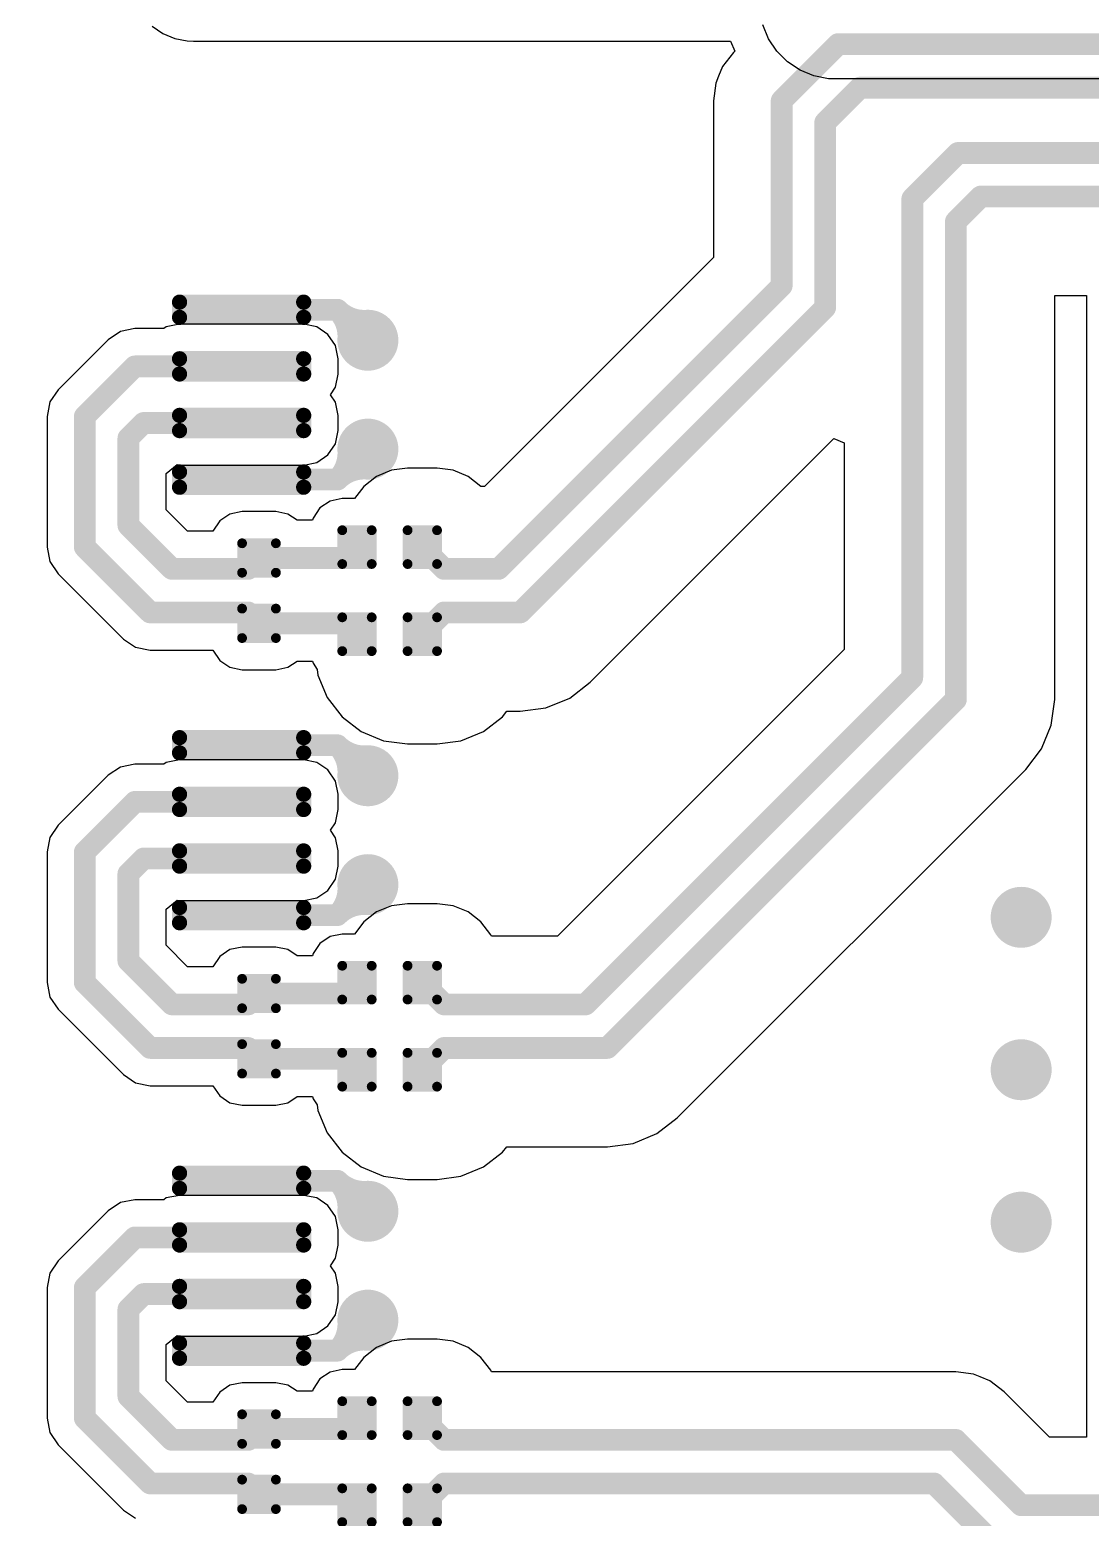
# Model space of a CAD drawing. Header units: millimetres. Extents: x 201 to 305, y 187 to 304.
# Drawn here: x 230.87 to 243.04, y 274.11 to 291.19 of the extents above; entities that cross this region are included whole.
import ezdxf

# ---------------------------------------------------------------- set-up
doc = ezdxf.new("R2010")
doc.units = ezdxf.units.MM
doc.layers.add('TopLayer', color=1, linetype='Continuous')

# ---------------------------------------------------------------- blocks, each defined once
blk = doc.blocks.new('TSSOP_8_4')
at = {"layer": 'TopLayer', "const_width": 0.0875}
for points in [[(-1.106, 4.013, 1), (-1.019, 4.013, 1)], [(-0.931, 4.013, 1), (-0.844, 4.013, 1)], [(-0.456, 4.013, 1), (-0.369, 4.013, 1)], [(-0.281, 4.013, 1), (-0.194, 4.013, 1)], [(0.194, 4.013, 1), (0.281, 4.013, 1)], [(0.369, 4.013, 1), (0.456, 4.013, 1)], [(0.844, 4.013, 1), (0.931, 4.013, 1)], [(1.019, 4.013, 1), (1.106, 4.013, 1)], [(-1.106, 2.588, 1), (-1.019, 2.588, 1)], [(-0.931, 2.588, 1), (-0.844, 2.588, 1)], [(-0.456, 2.588, 1), (-0.369, 2.588, 1)], [(-0.281, 2.588, 1), (-0.194, 2.588, 1)], [(0.194, 2.588, 1), (0.281, 2.588, 1)], [(0.369, 2.588, 1), (0.456, 2.588, 1)], [(0.844, 2.588, 1), (0.931, 2.588, 1)], [(1.019, 2.588, 1), (1.106, 2.588, 1)], [(-1.106, -2.588, 1), (-1.019, -2.588, 1)], [(-0.931, -2.588, 1), (-0.844, -2.588, 1)], [(-0.456, -2.588, 1), (-0.369, -2.588, 1)], [(-0.281, -2.588, 1), (-0.194, -2.588, 1)], [(0.194, -2.588, 1), (0.281, -2.588, 1)], [(0.369, -2.588, 1), (0.456, -2.588, 1)], [(0.844, -2.588, 1), (0.931, -2.588, 1)], [(1.019, -2.588, 1), (1.106, -2.588, 1)], [(-1.106, -4.013, 1), (-1.019, -4.013, 1)], [(-0.931, -4.013, 1), (-0.844, -4.013, 1)], [(-0.456, -4.013, 1), (-0.369, -4.013, 1)], [(-0.281, -4.013, 1), (-0.194, -4.013, 1)], [(0.194, -4.013, 1), (0.281, -4.013, 1)], [(0.369, -4.013, 1), (0.456, -4.013, 1)], [(0.844, -4.013, 1), (0.931, -4.013, 1)], [(1.019, -4.013, 1), (1.106, -4.013, 1)]]:
    blk.add_lwpolyline(points, format="xyb", close=True, dxfattribs=at)
at = {"layer": 'TopLayer'}
for points in [[(-1.062, 2.5), (-0.887, 2.5), (-1.062, 4.1), (-0.887, 4.1)], [(-0.413, 2.5), (-0.238, 2.5), (-0.413, 4.1), (-0.238, 4.1)], [(0.238, 2.5), (0.413, 2.5), (0.238, 4.1), (0.413, 4.1)], [(0.887, 2.5), (1.062, 2.5), (0.887, 4.1), (1.062, 4.1)], [(-1.15, 2.588), (-0.8, 2.588), (-1.15, 4.013), (-0.8, 4.013)], [(-0.5, 2.588), (-0.15, 2.588), (-0.5, 4.013), (-0.15, 4.013)], [(0.15, 2.588), (0.5, 2.588), (0.15, 4.013), (0.5, 4.013)], [(0.8, 2.588), (1.15, 2.588), (0.8, 4.013), (1.15, 4.013)], [(-1.062, -4.1), (-0.887, -4.1), (-1.062, -2.5), (-0.887, -2.5)], [(-0.413, -4.1), (-0.238, -4.1), (-0.413, -2.5), (-0.238, -2.5)], [(0.238, -4.1), (0.413, -4.1), (0.238, -2.5), (0.413, -2.5)], [(0.887, -4.1), (1.062, -4.1), (0.887, -2.5), (1.062, -2.5)], [(-1.15, -4.013), (-0.8, -4.013), (-1.15, -2.588), (-0.8, -2.588)], [(-0.5, -4.013), (-0.15, -4.013), (-0.5, -2.588), (-0.15, -2.588)], [(0.15, -4.013), (0.5, -4.013), (0.15, -2.588), (0.5, -2.588)], [(0.8, -4.013), (1.15, -4.013), (0.8, -2.588), (1.15, -2.588)]]:
    blk.add_solid(points, dxfattribs=at)
blk = doc.blocks.new('TSSOP_8_5')
at = {"layer": 'TopLayer', "const_width": 0.0875}
for points in [[(-1.106, 4.013, 1), (-1.019, 4.013, 1)], [(-0.931, 4.013, 1), (-0.844, 4.013, 1)], [(-0.456, 4.013, 1), (-0.369, 4.013, 1)], [(-0.281, 4.013, 1), (-0.194, 4.013, 1)], [(0.194, 4.013, 1), (0.281, 4.013, 1)], [(0.369, 4.013, 1), (0.456, 4.013, 1)], [(0.844, 4.013, 1), (0.931, 4.013, 1)], [(1.019, 4.013, 1), (1.106, 4.013, 1)], [(-1.106, 2.588, 1), (-1.019, 2.588, 1)], [(-0.931, 2.588, 1), (-0.844, 2.588, 1)], [(-0.456, 2.588, 1), (-0.369, 2.588, 1)], [(-0.281, 2.588, 1), (-0.194, 2.588, 1)], [(0.194, 2.588, 1), (0.281, 2.588, 1)], [(0.369, 2.588, 1), (0.456, 2.588, 1)], [(0.844, 2.588, 1), (0.931, 2.588, 1)], [(1.019, 2.588, 1), (1.106, 2.588, 1)], [(-1.106, -2.588, 1), (-1.019, -2.588, 1)], [(-0.931, -2.588, 1), (-0.844, -2.588, 1)], [(-0.456, -2.588, 1), (-0.369, -2.588, 1)], [(-0.281, -2.588, 1), (-0.194, -2.588, 1)], [(0.194, -2.588, 1), (0.281, -2.588, 1)], [(0.369, -2.588, 1), (0.456, -2.588, 1)], [(0.844, -2.588, 1), (0.931, -2.588, 1)], [(1.019, -2.588, 1), (1.106, -2.588, 1)], [(-1.106, -4.013, 1), (-1.019, -4.013, 1)], [(-0.931, -4.013, 1), (-0.844, -4.013, 1)], [(-0.456, -4.013, 1), (-0.369, -4.013, 1)], [(-0.281, -4.013, 1), (-0.194, -4.013, 1)], [(0.194, -4.013, 1), (0.281, -4.013, 1)], [(0.369, -4.013, 1), (0.456, -4.013, 1)], [(0.844, -4.013, 1), (0.931, -4.013, 1)], [(1.019, -4.013, 1), (1.106, -4.013, 1)]]:
    blk.add_lwpolyline(points, format="xyb", close=True, dxfattribs=at)
at = {"layer": 'TopLayer'}
for points in [[(-1.062, 2.5), (-0.887, 2.5), (-1.062, 4.1), (-0.887, 4.1)], [(-0.413, 2.5), (-0.238, 2.5), (-0.413, 4.1), (-0.238, 4.1)], [(0.238, 2.5), (0.413, 2.5), (0.238, 4.1), (0.413, 4.1)], [(0.887, 2.5), (1.062, 2.5), (0.887, 4.1), (1.062, 4.1)], [(-1.15, 2.588), (-0.8, 2.588), (-1.15, 4.013), (-0.8, 4.013)], [(-0.5, 2.588), (-0.15, 2.588), (-0.5, 4.013), (-0.15, 4.013)], [(0.15, 2.588), (0.5, 2.588), (0.15, 4.013), (0.5, 4.013)], [(0.8, 2.588), (1.15, 2.588), (0.8, 4.013), (1.15, 4.013)], [(-1.062, -4.1), (-0.887, -4.1), (-1.062, -2.5), (-0.887, -2.5)], [(-0.413, -4.1), (-0.238, -4.1), (-0.413, -2.5), (-0.238, -2.5)], [(0.238, -4.1), (0.413, -4.1), (0.238, -2.5), (0.413, -2.5)], [(0.887, -4.1), (1.062, -4.1), (0.887, -2.5), (1.062, -2.5)], [(-1.15, -4.013), (-0.8, -4.013), (-1.15, -2.588), (-0.8, -2.588)], [(-0.5, -4.013), (-0.15, -4.013), (-0.5, -2.588), (-0.15, -2.588)], [(0.15, -4.013), (0.5, -4.013), (0.15, -2.588), (0.5, -2.588)], [(0.8, -4.013), (1.15, -4.013), (0.8, -2.588), (1.15, -2.588)]]:
    blk.add_solid(points, dxfattribs=at)
blk = doc.blocks.new('R_1005S_13')
at = {"layer": 'TopLayer', "const_width": 0.0563}
for points in [[(-0.572, 0.194, 1), (-0.516, 0.194, 1)], [(-0.234, 0.194, 1), (-0.178, 0.194, 1)], [(0.178, 0.194, 1), (0.234, 0.194, 1)], [(0.516, 0.194, 1), (0.572, 0.194, 1)], [(-0.572, -0.194, 1), (-0.516, -0.194, 1)], [(-0.234, -0.194, 1), (-0.178, -0.194, 1)], [(0.178, -0.194, 1), (0.234, -0.194, 1)], [(0.516, -0.194, 1), (0.572, -0.194, 1)]]:
    blk.add_lwpolyline(points, format="xyb", close=True, dxfattribs=at)
at = {"layer": 'TopLayer'}
for points in [[(-0.15, 0.194), (-0.6, 0.194), (-0.15, -0.194), (-0.6, -0.194)], [(-0.206, 0.25), (-0.544, 0.25), (-0.206, -0.25), (-0.544, -0.25)], [(0.6, 0.194), (0.15, 0.194), (0.6, -0.194), (0.15, -0.194)], [(0.544, 0.25), (0.206, 0.25), (0.544, -0.25), (0.206, -0.25)]]:
    blk.add_solid(points, dxfattribs=at)
blk = doc.blocks.new('R_1005S_14')
at = {"layer": 'TopLayer', "const_width": 0.0563}
for points in [[(-0.572, 0.194, 1), (-0.516, 0.194, 1)], [(-0.234, 0.194, 1), (-0.178, 0.194, 1)], [(0.178, 0.194, 1), (0.234, 0.194, 1)], [(0.516, 0.194, 1), (0.572, 0.194, 1)], [(-0.572, -0.194, 1), (-0.516, -0.194, 1)], [(-0.234, -0.194, 1), (-0.178, -0.194, 1)], [(0.178, -0.194, 1), (0.234, -0.194, 1)], [(0.516, -0.194, 1), (0.572, -0.194, 1)]]:
    blk.add_lwpolyline(points, format="xyb", close=True, dxfattribs=at)
at = {"layer": 'TopLayer'}
for points in [[(-0.15, 0.194), (-0.6, 0.194), (-0.15, -0.194), (-0.6, -0.194)], [(-0.206, 0.25), (-0.544, 0.25), (-0.206, -0.25), (-0.544, -0.25)], [(0.6, 0.194), (0.15, 0.194), (0.6, -0.194), (0.15, -0.194)], [(0.544, 0.25), (0.206, 0.25), (0.544, -0.25), (0.206, -0.25)]]:
    blk.add_solid(points, dxfattribs=at)
blk = doc.blocks.new('R_1005S_15')
at = {"layer": 'TopLayer', "const_width": 0.0563}
for points in [[(-0.572, 0.194, 1), (-0.516, 0.194, 1)], [(-0.234, 0.194, 1), (-0.178, 0.194, 1)], [(0.178, 0.194, 1), (0.234, 0.194, 1)], [(0.516, 0.194, 1), (0.572, 0.194, 1)], [(-0.572, -0.194, 1), (-0.516, -0.194, 1)], [(-0.234, -0.194, 1), (-0.178, -0.194, 1)], [(0.178, -0.194, 1), (0.234, -0.194, 1)], [(0.516, -0.194, 1), (0.572, -0.194, 1)]]:
    blk.add_lwpolyline(points, format="xyb", close=True, dxfattribs=at)
at = {"layer": 'TopLayer'}
for points in [[(-0.15, 0.194), (-0.6, 0.194), (-0.15, -0.194), (-0.6, -0.194)], [(-0.206, 0.25), (-0.544, 0.25), (-0.206, -0.25), (-0.544, -0.25)], [(0.6, 0.194), (0.15, 0.194), (0.6, -0.194), (0.15, -0.194)], [(0.544, 0.25), (0.206, 0.25), (0.544, -0.25), (0.206, -0.25)]]:
    blk.add_solid(points, dxfattribs=at)
blk = doc.blocks.new('R_1005S_16')
at = {"layer": 'TopLayer', "const_width": 0.0563}
for points in [[(-0.572, 0.194, 1), (-0.516, 0.194, 1)], [(-0.234, 0.194, 1), (-0.178, 0.194, 1)], [(0.178, 0.194, 1), (0.234, 0.194, 1)], [(0.516, 0.194, 1), (0.572, 0.194, 1)], [(-0.572, -0.194, 1), (-0.516, -0.194, 1)], [(-0.234, -0.194, 1), (-0.178, -0.194, 1)], [(0.178, -0.194, 1), (0.234, -0.194, 1)], [(0.516, -0.194, 1), (0.572, -0.194, 1)]]:
    blk.add_lwpolyline(points, format="xyb", close=True, dxfattribs=at)
at = {"layer": 'TopLayer'}
for points in [[(-0.15, 0.194), (-0.6, 0.194), (-0.15, -0.194), (-0.6, -0.194)], [(-0.206, 0.25), (-0.544, 0.25), (-0.206, -0.25), (-0.544, -0.25)], [(0.6, 0.194), (0.15, 0.194), (0.6, -0.194), (0.15, -0.194)], [(0.544, 0.25), (0.206, 0.25), (0.544, -0.25), (0.206, -0.25)]]:
    blk.add_solid(points, dxfattribs=at)
blk = doc.blocks.new('R_1005S_17')
at = {"layer": 'TopLayer', "const_width": 0.0563}
for points in [[(-0.572, 0.194, 1), (-0.516, 0.194, 1)], [(-0.234, 0.194, 1), (-0.178, 0.194, 1)], [(0.178, 0.194, 1), (0.234, 0.194, 1)], [(0.516, 0.194, 1), (0.572, 0.194, 1)], [(-0.572, -0.194, 1), (-0.516, -0.194, 1)], [(-0.234, -0.194, 1), (-0.178, -0.194, 1)], [(0.178, -0.194, 1), (0.234, -0.194, 1)], [(0.516, -0.194, 1), (0.572, -0.194, 1)]]:
    blk.add_lwpolyline(points, format="xyb", close=True, dxfattribs=at)
at = {"layer": 'TopLayer'}
for points in [[(-0.15, 0.194), (-0.6, 0.194), (-0.15, -0.194), (-0.6, -0.194)], [(-0.206, 0.25), (-0.544, 0.25), (-0.206, -0.25), (-0.544, -0.25)], [(0.6, 0.194), (0.15, 0.194), (0.6, -0.194), (0.15, -0.194)], [(0.544, 0.25), (0.206, 0.25), (0.544, -0.25), (0.206, -0.25)]]:
    blk.add_solid(points, dxfattribs=at)
blk = doc.blocks.new('R_1005S_18')
at = {"layer": 'TopLayer', "const_width": 0.0563}
for points in [[(-0.572, 0.194, 1), (-0.516, 0.194, 1)], [(-0.234, 0.194, 1), (-0.178, 0.194, 1)], [(0.178, 0.194, 1), (0.234, 0.194, 1)], [(0.516, 0.194, 1), (0.572, 0.194, 1)], [(-0.572, -0.194, 1), (-0.516, -0.194, 1)], [(-0.234, -0.194, 1), (-0.178, -0.194, 1)], [(0.178, -0.194, 1), (0.234, -0.194, 1)], [(0.516, -0.194, 1), (0.572, -0.194, 1)]]:
    blk.add_lwpolyline(points, format="xyb", close=True, dxfattribs=at)
at = {"layer": 'TopLayer'}
for points in [[(-0.15, 0.194), (-0.6, 0.194), (-0.15, -0.194), (-0.6, -0.194)], [(-0.206, 0.25), (-0.544, 0.25), (-0.206, -0.25), (-0.544, -0.25)], [(0.6, 0.194), (0.15, 0.194), (0.6, -0.194), (0.15, -0.194)], [(0.544, 0.25), (0.206, 0.25), (0.544, -0.25), (0.206, -0.25)]]:
    blk.add_solid(points, dxfattribs=at)
blk = doc.blocks.new('C_1005S_19')
at = {"layer": 'TopLayer', "const_width": 0.0563}
for points in [[(-0.572, 0.194, 1), (-0.516, 0.194, 1)], [(-0.234, 0.194, 1), (-0.178, 0.194, 1)], [(0.178, 0.194, 1), (0.234, 0.194, 1)], [(0.516, 0.194, 1), (0.572, 0.194, 1)], [(-0.572, -0.194, 1), (-0.516, -0.194, 1)], [(-0.234, -0.194, 1), (-0.178, -0.194, 1)], [(0.178, -0.194, 1), (0.234, -0.194, 1)], [(0.516, -0.194, 1), (0.572, -0.194, 1)]]:
    blk.add_lwpolyline(points, format="xyb", close=True, dxfattribs=at)
at = {"layer": 'TopLayer'}
for points in [[(-0.15, 0.194), (-0.6, 0.194), (-0.15, -0.194), (-0.6, -0.194)], [(-0.206, 0.25), (-0.544, 0.25), (-0.206, -0.25), (-0.544, -0.25)], [(0.6, 0.194), (0.15, 0.194), (0.6, -0.194), (0.15, -0.194)], [(0.544, 0.25), (0.206, 0.25), (0.544, -0.25), (0.206, -0.25)]]:
    blk.add_solid(points, dxfattribs=at)
blk = doc.blocks.new('C_1005S_21')
at = {"layer": 'TopLayer', "const_width": 0.0563}
for points in [[(-0.572, 0.194, 1), (-0.516, 0.194, 1)], [(-0.234, 0.194, 1), (-0.178, 0.194, 1)], [(0.178, 0.194, 1), (0.234, 0.194, 1)], [(0.516, 0.194, 1), (0.572, 0.194, 1)], [(-0.572, -0.194, 1), (-0.516, -0.194, 1)], [(-0.234, -0.194, 1), (-0.178, -0.194, 1)], [(0.178, -0.194, 1), (0.234, -0.194, 1)], [(0.516, -0.194, 1), (0.572, -0.194, 1)]]:
    blk.add_lwpolyline(points, format="xyb", close=True, dxfattribs=at)
at = {"layer": 'TopLayer'}
for points in [[(-0.15, 0.194), (-0.6, 0.194), (-0.15, -0.194), (-0.6, -0.194)], [(-0.206, 0.25), (-0.544, 0.25), (-0.206, -0.25), (-0.544, -0.25)], [(0.6, 0.194), (0.15, 0.194), (0.6, -0.194), (0.15, -0.194)], [(0.544, 0.25), (0.206, 0.25), (0.544, -0.25), (0.206, -0.25)]]:
    blk.add_solid(points, dxfattribs=at)
blk = doc.blocks.new('C_1005S_24')
at = {"layer": 'TopLayer', "const_width": 0.0563}
for points in [[(-0.572, 0.194, 1), (-0.516, 0.194, 1)], [(-0.234, 0.194, 1), (-0.178, 0.194, 1)], [(0.178, 0.194, 1), (0.234, 0.194, 1)], [(0.516, 0.194, 1), (0.572, 0.194, 1)], [(-0.572, -0.194, 1), (-0.516, -0.194, 1)], [(-0.234, -0.194, 1), (-0.178, -0.194, 1)], [(0.178, -0.194, 1), (0.234, -0.194, 1)], [(0.516, -0.194, 1), (0.572, -0.194, 1)]]:
    blk.add_lwpolyline(points, format="xyb", close=True, dxfattribs=at)
at = {"layer": 'TopLayer'}
for points in [[(-0.15, 0.194), (-0.6, 0.194), (-0.15, -0.194), (-0.6, -0.194)], [(-0.206, 0.25), (-0.544, 0.25), (-0.206, -0.25), (-0.544, -0.25)], [(0.6, 0.194), (0.15, 0.194), (0.6, -0.194), (0.15, -0.194)], [(0.544, 0.25), (0.206, 0.25), (0.544, -0.25), (0.206, -0.25)]]:
    blk.add_solid(points, dxfattribs=at)
blk = doc.blocks.new('TSSOP_8_126')
at = {"layer": 'TopLayer', "const_width": 0.0875}
for points in [[(-1.106, 4.013, 1), (-1.019, 4.013, 1)], [(-0.931, 4.013, 1), (-0.844, 4.013, 1)], [(-0.456, 4.013, 1), (-0.369, 4.013, 1)], [(-0.281, 4.013, 1), (-0.194, 4.013, 1)], [(0.194, 4.013, 1), (0.281, 4.013, 1)], [(0.369, 4.013, 1), (0.456, 4.013, 1)], [(0.844, 4.013, 1), (0.931, 4.013, 1)], [(1.019, 4.013, 1), (1.106, 4.013, 1)], [(-1.106, 2.588, 1), (-1.019, 2.588, 1)], [(-0.931, 2.588, 1), (-0.844, 2.588, 1)], [(-0.456, 2.588, 1), (-0.369, 2.588, 1)], [(-0.281, 2.588, 1), (-0.194, 2.588, 1)], [(0.194, 2.588, 1), (0.281, 2.588, 1)], [(0.369, 2.588, 1), (0.456, 2.588, 1)], [(0.844, 2.588, 1), (0.931, 2.588, 1)], [(1.019, 2.588, 1), (1.106, 2.588, 1)], [(-1.106, -2.588, 1), (-1.019, -2.588, 1)], [(-0.931, -2.588, 1), (-0.844, -2.588, 1)], [(-0.456, -2.588, 1), (-0.369, -2.588, 1)], [(-0.281, -2.588, 1), (-0.194, -2.588, 1)], [(0.194, -2.588, 1), (0.281, -2.588, 1)], [(0.369, -2.588, 1), (0.456, -2.588, 1)], [(0.844, -2.588, 1), (0.931, -2.588, 1)], [(1.019, -2.588, 1), (1.106, -2.588, 1)], [(-1.106, -4.013, 1), (-1.019, -4.013, 1)], [(-0.931, -4.013, 1), (-0.844, -4.013, 1)], [(-0.456, -4.013, 1), (-0.369, -4.013, 1)], [(-0.281, -4.013, 1), (-0.194, -4.013, 1)], [(0.194, -4.013, 1), (0.281, -4.013, 1)], [(0.369, -4.013, 1), (0.456, -4.013, 1)], [(0.844, -4.013, 1), (0.931, -4.013, 1)], [(1.019, -4.013, 1), (1.106, -4.013, 1)]]:
    blk.add_lwpolyline(points, format="xyb", close=True, dxfattribs=at)
at = {"layer": 'TopLayer'}
for points in [[(-1.062, 2.5), (-0.887, 2.5), (-1.062, 4.1), (-0.887, 4.1)], [(-0.413, 2.5), (-0.238, 2.5), (-0.413, 4.1), (-0.238, 4.1)], [(0.238, 2.5), (0.413, 2.5), (0.238, 4.1), (0.413, 4.1)], [(0.887, 2.5), (1.062, 2.5), (0.887, 4.1), (1.062, 4.1)], [(-1.15, 2.588), (-0.8, 2.588), (-1.15, 4.013), (-0.8, 4.013)], [(-0.5, 2.588), (-0.15, 2.588), (-0.5, 4.013), (-0.15, 4.013)], [(0.15, 2.588), (0.5, 2.588), (0.15, 4.013), (0.5, 4.013)], [(0.8, 2.588), (1.15, 2.588), (0.8, 4.013), (1.15, 4.013)], [(-1.062, -4.1), (-0.887, -4.1), (-1.062, -2.5), (-0.887, -2.5)], [(-0.413, -4.1), (-0.238, -4.1), (-0.413, -2.5), (-0.238, -2.5)], [(0.238, -4.1), (0.413, -4.1), (0.238, -2.5), (0.413, -2.5)], [(0.887, -4.1), (1.062, -4.1), (0.887, -2.5), (1.062, -2.5)], [(-1.15, -4.013), (-0.8, -4.013), (-1.15, -2.588), (-0.8, -2.588)], [(-0.5, -4.013), (-0.15, -4.013), (-0.5, -2.588), (-0.15, -2.588)], [(0.15, -4.013), (0.5, -4.013), (0.15, -2.588), (0.5, -2.588)], [(0.8, -4.013), (1.15, -4.013), (0.8, -2.588), (1.15, -2.588)]]:
    blk.add_solid(points, dxfattribs=at)

msp = doc.modelspace()

# ---------------------------------------------------------------- linework, layer by layer
at = {"layer": 'TopLayer'}
for p, q in [((232.274, 291.229), (232.396, 291.148)), ((239.35, 291.086), (239.284, 291.245)), ((232.396, 291.148), (232.532, 291.091)), ((232.532, 291.091), (232.676, 291.063)), ((232.676, 291.063), (232.75, 291.059)), ((232.75, 291.059), (238.913, 291.059)), ((238.913, 291.059), (238.961, 290.942)), ((239.445, 290.942), (239.35, 291.086)), ((238.947, 290.928), (238.823, 290.766)), ((238.961, 290.942), (238.947, 290.928)), ((239.567, 290.82), (239.445, 290.942)), ((238.777, 290.655), (238.745, 290.577)), ((238.823, 290.766), (238.777, 290.655)), ((239.711, 290.725), (239.567, 290.82)), ((239.87, 290.659), (239.711, 290.725)), ((240.039, 290.625), (239.87, 290.659)), ((238.745, 290.577), (238.718, 290.375)), ((240.125, 290.625), (240.039, 290.625)), ((278.75, 290.625), (240.125, 290.625)), ((238.718, 290.375), (238.718, 288.574)), ((238.718, 288.574), (236.089, 285.945)), ((242.635, 283.5), (242.635, 288.14)), ((242.635, 288.14), (243, 288.14)), ((243, 288.14), (243, 275.032)), ((232.075, 287.758), (231.909, 287.725)), ((232.408, 287.758), (232.075, 287.758)), ((232.436, 287.778), (232.408, 287.758)), ((232.588, 287.808), (232.436, 287.778)), ((234.013, 287.808), (232.588, 287.808)), ((234.164, 287.778), (234.013, 287.808)), ((234.292, 287.692), (234.164, 287.778)), ((231.769, 287.631), (231.194, 287.056)), ((231.909, 287.725), (231.769, 287.631)), ((234.378, 287.564), (234.292, 287.692)), ((234.408, 287.412), (234.378, 287.564)), ((234.408, 287.237), (234.408, 287.412)), ((234.32, 287), (234.378, 287.086)), ((234.378, 287.086), (234.408, 287.237)), ((231.1, 286.916), (231.067, 286.75)), ((231.194, 287.056), (231.1, 286.916)), ((234.378, 286.914), (234.32, 287)), ((234.408, 286.762), (234.378, 286.914)), ((231.067, 286.75), (231.067, 285.25)), ((234.408, 286.587), (234.408, 286.762)), ((234.378, 286.436), (234.408, 286.587)), ((234.292, 286.308), (234.378, 286.436)), ((237.302, 283.698), (240.101, 286.496)), ((240.101, 286.496), (240.218, 286.448)), ((240.218, 286.448), (240.218, 284.074)), ((234.013, 286.192), (234.164, 286.222)), ((234.164, 286.222), (234.292, 286.308)), ((232.433, 286.094), (232.56, 286.198)), ((232.433, 285.679), (232.433, 286.094)), ((232.56, 286.198), (232.588, 286.192)), ((232.588, 286.192), (234.013, 286.192)), ((234.85, 286.061), (234.702, 285.947)), ((235.022, 286.132), (234.85, 286.061)), ((235.206, 286.156), (235.022, 286.132)), ((235.544, 286.156), (235.206, 286.156)), ((235.728, 286.132), (235.544, 286.156)), ((235.9, 286.061), (235.728, 286.132)), ((236.047, 285.947), (235.9, 286.061)), ((234.702, 285.947), (234.595, 285.807)), ((236.089, 285.945), (236.047, 285.947)), ((234.317, 285.779), (234.2, 285.701)), ((234.456, 285.807), (234.317, 285.779)), ((234.595, 285.807), (234.456, 285.807)), ((232.679, 285.433), (232.433, 285.679)), ((233.049, 285.55), (232.971, 285.433)), ((233.167, 285.629), (233.049, 285.55)), ((233.306, 285.657), (233.167, 285.629)), ((233.694, 285.657), (233.306, 285.657)), ((233.833, 285.629), (233.694, 285.657)), ((233.939, 285.558), (233.833, 285.629)), ((234.116, 285.558), (233.939, 285.558)), ((234.121, 285.583), (234.116, 285.558)), ((234.2, 285.701), (234.121, 285.583)), ((232.971, 285.433), (232.679, 285.433)), ((231.067, 285.25), (231.1, 285.084)), ((231.1, 285.084), (231.194, 284.944)), ((231.194, 284.944), (231.944, 284.194)), ((231.944, 284.194), (232.084, 284.1)), ((232.084, 284.1), (232.25, 284.067)), ((232.25, 284.067), (232.971, 284.067)), ((232.971, 284.067), (233.049, 283.95)), ((240.218, 284.074), (236.926, 280.782)), ((233.049, 283.95), (233.167, 283.871)), ((233.167, 283.871), (233.306, 283.843)), ((233.306, 283.843), (233.694, 283.843)), ((233.694, 283.843), (233.833, 283.871)), ((233.833, 283.871), (233.939, 283.942)), ((233.939, 283.942), (234.116, 283.942)), ((234.116, 283.942), (234.121, 283.917)), ((234.121, 283.917), (234.168, 283.846)), ((234.168, 283.846), (234.177, 283.781)), ((234.177, 283.781), (234.284, 283.524)), ((237.067, 283.517), (237.302, 283.698)), ((234.284, 283.524), (234.453, 283.303)), ((236.794, 283.404), (237.067, 283.517)), ((242.596, 283.206), (242.635, 283.5)), ((236.297, 283.303), (236.345, 283.365)), ((236.345, 283.365), (236.5, 283.365)), ((236.5, 283.365), (236.794, 283.404)), ((234.453, 283.303), (234.673, 283.134)), ((236.076, 283.134), (236.297, 283.303)), ((242.483, 282.933), (242.596, 283.206)), ((234.673, 283.134), (234.93, 283.027)), ((234.93, 283.027), (235.206, 282.991)), ((235.206, 282.991), (235.544, 282.991)), ((235.544, 282.991), (235.819, 283.027)), ((235.819, 283.027), (236.076, 283.134)), ((232.588, 282.808), (232.436, 282.778)), ((234.013, 282.808), (232.588, 282.808)), ((234.164, 282.778), (234.013, 282.808)), ((242.302, 282.698), (242.483, 282.933)), ((231.769, 282.631), (231.194, 282.056)), ((231.909, 282.725), (231.769, 282.631)), ((232.075, 282.758), (231.909, 282.725)), ((232.408, 282.758), (232.075, 282.758)), ((232.436, 282.778), (232.408, 282.758)), ((234.292, 282.692), (234.164, 282.778)), ((234.378, 282.564), (234.292, 282.692)), ((238.302, 278.698), (242.302, 282.698)), ((234.408, 282.412), (234.378, 282.564)), ((234.408, 282.237), (234.408, 282.412)), ((234.378, 282.086), (234.408, 282.237)), ((231.194, 282.056), (231.1, 281.916)), ((234.32, 282), (234.378, 282.086)), ((234.378, 281.914), (234.32, 282)), ((231.1, 281.916), (231.067, 281.75)), ((234.408, 281.762), (234.378, 281.914)), ((231.067, 281.75), (231.067, 280.25)), ((234.408, 281.587), (234.408, 281.762)), ((234.292, 281.308), (234.378, 281.436)), ((234.378, 281.436), (234.408, 281.587)), ((234.164, 281.222), (234.292, 281.308)), ((232.433, 281.094), (232.56, 281.198)), ((232.433, 280.679), (232.433, 281.094)), ((232.56, 281.198), (232.588, 281.192)), ((232.588, 281.192), (234.013, 281.192)), ((234.013, 281.192), (234.164, 281.222)), ((235.022, 281.132), (234.85, 281.061)), ((235.206, 281.156), (235.022, 281.132)), ((235.544, 281.156), (235.206, 281.156)), ((235.728, 281.132), (235.544, 281.156)), ((235.9, 281.061), (235.728, 281.132)), ((234.702, 280.947), (234.595, 280.807)), ((234.85, 281.061), (234.702, 280.947)), ((236.047, 280.947), (235.9, 281.061)), ((236.161, 280.8), (236.047, 280.947)), ((234.317, 280.779), (234.2, 280.701)), ((234.456, 280.807), (234.317, 280.779)), ((234.595, 280.807), (234.456, 280.807)), ((236.168, 280.782), (236.161, 280.8)), ((236.926, 280.782), (236.168, 280.782)), ((232.679, 280.433), (232.433, 280.679)), ((233.167, 280.629), (233.049, 280.55)), ((233.306, 280.657), (233.167, 280.629)), ((233.694, 280.657), (233.306, 280.657)), ((233.833, 280.629), (233.694, 280.657)), ((233.939, 280.558), (233.833, 280.629)), ((234.121, 280.583), (234.116, 280.558)), ((234.2, 280.701), (234.121, 280.583)), ((232.971, 280.433), (232.679, 280.433)), ((233.049, 280.55), (232.971, 280.433)), ((234.116, 280.558), (233.939, 280.558)), ((231.067, 280.25), (231.1, 280.084)), ((231.1, 280.084), (231.194, 279.944)), ((231.194, 279.944), (231.944, 279.194)), ((231.944, 279.194), (232.084, 279.1)), ((232.084, 279.1), (232.25, 279.067)), ((232.25, 279.067), (232.971, 279.067)), ((232.971, 279.067), (233.049, 278.95)), ((233.049, 278.95), (233.167, 278.871)), ((233.833, 278.871), (233.939, 278.942)), ((233.939, 278.942), (234.116, 278.942)), ((234.116, 278.942), (234.121, 278.917)), ((234.121, 278.917), (234.168, 278.846)), ((233.167, 278.871), (233.306, 278.843)), ((233.306, 278.843), (233.694, 278.843)), ((233.694, 278.843), (233.833, 278.871)), ((234.168, 278.846), (234.177, 278.781)), ((234.177, 278.781), (234.284, 278.524)), ((238.067, 278.517), (238.302, 278.698)), ((234.284, 278.524), (234.453, 278.303)), ((236.297, 278.303), (236.345, 278.365)), ((236.345, 278.365), (237.5, 278.365)), ((237.5, 278.365), (237.794, 278.404)), ((237.794, 278.404), (238.067, 278.517)), ((234.453, 278.303), (234.673, 278.134)), ((236.076, 278.134), (236.297, 278.303)), ((234.673, 278.134), (234.93, 278.027)), ((234.93, 278.027), (235.206, 277.991)), ((235.544, 277.991), (235.819, 278.027)), ((235.819, 278.027), (236.076, 278.134)), ((235.206, 277.991), (235.544, 277.991)), ((231.909, 277.725), (231.769, 277.631)), ((232.075, 277.758), (231.909, 277.725)), ((232.408, 277.758), (232.075, 277.758)), ((232.436, 277.778), (232.408, 277.758)), ((232.588, 277.808), (232.436, 277.778)), ((234.013, 277.808), (232.588, 277.808)), ((234.164, 277.778), (234.013, 277.808)), ((234.292, 277.692), (234.164, 277.778)), ((234.378, 277.564), (234.292, 277.692)), ((231.769, 277.631), (231.194, 277.056)), ((234.408, 277.413), (234.378, 277.564)), ((234.408, 277.237), (234.408, 277.413)), ((234.378, 277.086), (234.408, 277.237)), ((231.194, 277.056), (231.1, 276.916)), ((234.32, 277), (234.378, 277.086)), ((234.378, 276.914), (234.32, 277)), ((231.1, 276.916), (231.067, 276.75)), ((234.408, 276.762), (234.378, 276.914)), ((231.067, 276.75), (231.067, 275.25)), ((234.408, 276.587), (234.408, 276.762)), ((234.378, 276.436), (234.408, 276.587)), ((234.292, 276.308), (234.378, 276.436)), ((232.433, 276.094), (232.56, 276.198)), ((232.56, 276.198), (232.588, 276.192)), ((232.588, 276.192), (234.013, 276.192)), ((234.013, 276.192), (234.164, 276.222)), ((234.164, 276.222), (234.292, 276.308)), ((235.206, 276.156), (235.022, 276.132)), ((235.544, 276.156), (235.206, 276.156)), ((235.728, 276.132), (235.544, 276.156)), ((232.433, 275.679), (232.433, 276.094)), ((234.85, 276.061), (234.702, 275.947)), ((235.022, 276.132), (234.85, 276.061)), ((235.9, 276.061), (235.728, 276.132)), ((236.047, 275.947), (235.9, 276.061)), ((234.456, 275.807), (234.317, 275.779)), ((234.595, 275.807), (234.456, 275.807)), ((234.702, 275.947), (234.595, 275.807)), ((236.161, 275.8), (236.047, 275.947)), ((236.168, 275.782), (236.161, 275.8)), ((232.679, 275.433), (232.433, 275.679)), ((233.167, 275.629), (233.049, 275.55)), ((233.306, 275.657), (233.167, 275.629)), ((233.694, 275.657), (233.306, 275.657)), ((233.833, 275.629), (233.694, 275.657)), ((233.939, 275.558), (233.833, 275.629)), ((234.2, 275.701), (234.121, 275.583)), ((234.317, 275.779), (234.2, 275.701)), ((241.5, 275.782), (236.168, 275.782)), ((241.702, 275.755), (241.5, 275.782)), ((241.78, 275.723), (241.702, 275.755)), ((241.891, 275.677), (241.78, 275.723)), ((242.053, 275.553), (241.891, 275.677)), ((233.049, 275.55), (232.971, 275.433)), ((234.116, 275.558), (233.939, 275.558)), ((234.121, 275.583), (234.116, 275.558)), ((242.574, 275.032), (242.053, 275.553)), ((232.971, 275.433), (232.679, 275.433)), ((231.067, 275.25), (231.1, 275.084)), ((231.1, 275.084), (231.194, 274.944)), ((243, 275.032), (242.574, 275.032)), ((231.194, 274.944), (231.944, 274.194)), ((231.944, 274.194), (232.084, 274.1))]:
    msp.add_line(p, q, dxfattribs=at)
at = {"layer": 'TopLayer', "const_width": 0.25}
for points in [[(239.5, 290.375), (240.15, 291.025)], [(240.15, 291.025), (268.475, 291.025)], [(239.5, 288.25), (239.5, 290.375)], [(240, 290.125), (240.4, 290.525)], [(240.4, 290.525), (268.1, 290.525)], [(240, 288), (240, 290.125)], [(241, 289.25), (241.525, 289.775)], [(241.525, 289.775), (255.475, 289.775)], [(241, 283.75), (241, 289.25)], [(241.5, 288.988), (241.787, 289.275)], [(241.787, 289.275), (255.1, 289.275)], [(241.5, 283.5), (241.5, 288.988)], [(236.25, 285), (239.5, 288.25)], [(233.05, 287.975), (233.3, 287.975)], [(233.3, 287.975), (234.4, 287.975)], [(234.4, 287.975), (234.75, 287.625)], [(236.5, 284.5), (240, 288)], [(231.5, 286.75), (232.075, 287.325)], [(232.075, 287.325), (233.3, 287.325)], [(231.5, 285.25), (231.5, 286.75)], [(232, 286.5), (232.175, 286.675)], [(232.175, 286.675), (233.3, 286.675)], [(232, 285.5), (232, 286.5)], [(234.4, 286.025), (234.75, 286.375)], [(233.05, 286.025), (233.3, 286.025)], [(233.3, 286.025), (234.4, 286.025)], [(232, 285.5), (232.5, 285)], [(231.5, 285.25), (232.25, 284.5)], [(234.5, 285.125), (234.625, 285.25)], [(235.375, 285.25), (235.625, 285)], [(233.375, 285), (233.5, 285.125)], [(233.5, 285.125), (234.5, 285.125)], [(232.5, 285), (233.375, 285)], [(235.625, 285), (236.25, 285)], [(232.25, 284.5), (233.375, 284.5)], [(233.375, 284.5), (233.5, 284.375)], [(235.375, 284.25), (235.625, 284.5)], [(235.625, 284.5), (236.5, 284.5)], [(233.5, 284.375), (234.5, 284.375)], [(234.5, 284.375), (234.625, 284.25)], [(237.25, 280), (241, 283.75)], [(237.5, 279.5), (241.5, 283.5)], [(233.05, 282.975), (233.3, 282.975)], [(233.3, 282.975), (234.4, 282.975)], [(234.4, 282.975), (234.75, 282.625)], [(231.5, 281.75), (232.075, 282.325)], [(232.075, 282.325), (233.3, 282.325)], [(231.5, 280.25), (231.5, 281.75)], [(232, 281.5), (232.175, 281.675)], [(232.175, 281.675), (233.3, 281.675)], [(232, 280.5), (232, 281.5)], [(234.4, 281.025), (234.75, 281.375)], [(233.05, 281.025), (233.3, 281.025)], [(233.3, 281.025), (234.4, 281.025)], [(232, 280.5), (232.5, 280)], [(231.5, 280.25), (232.25, 279.5)], [(233.375, 280), (233.5, 280.125)], [(233.5, 280.125), (234.5, 280.125)], [(234.5, 280.125), (234.625, 280.25)], [(235.375, 280.25), (235.625, 280)], [(232.5, 280), (233.375, 280)], [(235.625, 280), (237.25, 280)], [(232.25, 279.5), (233.375, 279.5)], [(233.375, 279.5), (233.5, 279.375)], [(235.375, 279.25), (235.625, 279.5)], [(235.625, 279.5), (237.5, 279.5)], [(233.5, 279.375), (234.5, 279.375)], [(234.5, 279.375), (234.625, 279.25)], [(233.05, 277.975), (233.3, 277.975)], [(233.3, 277.975), (234.4, 277.975)], [(234.4, 277.975), (234.75, 277.625)], [(231.5, 276.75), (232.075, 277.325)], [(232.075, 277.325), (233.3, 277.325)], [(231.5, 275.25), (231.5, 276.75)], [(232, 276.5), (232.175, 276.675)], [(232.175, 276.675), (233.3, 276.675)], [(232, 275.5), (232, 276.5)], [(234.4, 276.025), (234.75, 276.375)], [(233.05, 276.025), (233.3, 276.025)], [(233.3, 276.025), (234.4, 276.025)], [(232, 275.5), (232.5, 275)], [(231.5, 275.25), (232.25, 274.5)], [(234.5, 275.125), (234.625, 275.25)], [(235.375, 275.25), (235.625, 275)], [(232.5, 275), (233.375, 275)], [(233.375, 275), (233.5, 275.125)], [(233.5, 275.125), (234.5, 275.125)], [(235.625, 275), (241.5, 275)], [(241.5, 275), (242.25, 274.25)], [(232.25, 274.5), (233.375, 274.5)], [(233.375, 274.5), (233.5, 274.375)], [(235.375, 274.25), (235.625, 274.5)], [(235.625, 274.5), (241.25, 274.5)], [(241.25, 274.5), (242, 273.75)], [(233.5, 274.375), (234.5, 274.375)], [(234.5, 274.375), (234.625, 274.25)], [(242.25, 274.25), (246.75, 274.25)]]:
    msp.add_lwpolyline(points, dxfattribs=at)
at = {"layer": 'TopLayer'}
for points, const_width in [([(240.087, 291.025, 1), (240.212, 291.025, 1)], 0.125), ([(240.087, 291.025, 1), (240.212, 291.025, 1)], 0.125), ([(239.438, 290.375, 1), (239.563, 290.375, 1)], 0.125), ([(239.438, 290.375, 1), (239.563, 290.375, 1)], 0.125), ([(240.337, 290.525, 1), (240.462, 290.525, 1)], 0.125), ([(240.337, 290.525, 1), (240.462, 290.525, 1)], 0.125), ([(239.938, 290.125, 1), (240.062, 290.125, 1)], 0.125), ([(239.938, 290.125, 1), (240.062, 290.125, 1)], 0.125), ([(241.462, 289.775, 1), (241.587, 289.775, 1)], 0.125), ([(241.462, 289.775, 1), (241.587, 289.775, 1)], 0.125), ([(240.938, 289.25, 1), (241.062, 289.25, 1)], 0.125), ([(240.938, 289.25, 1), (241.062, 289.25, 1)], 0.125), ([(241.724, 289.275, 1), (241.849, 289.275, 1)], 0.125), ([(241.724, 289.275, 1), (241.849, 289.275, 1)], 0.125), ([(241.438, 288.988, 1), (241.563, 288.988, 1)], 0.125), ([(241.438, 288.988, 1), (241.563, 288.988, 1)], 0.125), ([(239.438, 288.25, 1), (239.563, 288.25, 1)], 0.125), ([(239.438, 288.25, 1), (239.563, 288.25, 1)], 0.125), ([(232.987, 287.975, 1), (233.112, 287.975, 1)], 0.125), ([(233.238, 287.975, 1), (233.363, 287.975, 1)], 0.125), ([(233.238, 287.975, 1), (233.363, 287.975, 1)], 0.125), ([(234.337, 287.975, 1), (234.462, 287.975, 1)], 0.125), ([(234.337, 287.975, 1), (234.462, 287.975, 1)], 0.125), ([(234.338, 287.975, 1), (234.463, 287.975, 1)], 0.125), ([(234.338, 287.975, 1), (234.463, 287.975, 1)], 0.125), ([(239.938, 288, 1), (240.062, 288, 1)], 0.125), ([(239.938, 288, 1), (240.062, 288, 1)], 0.125), ([(234.575, 287.625, 1), (234.925, 287.625, 1)], 0.35), ([(234.672, 287.849, 1), (234.797, 287.849, 1)], 0.125), ([(234.463, 287.64, 1), (234.588, 287.64, 1)], 0.125), ([(234.687, 287.625, 1), (234.812, 287.625, 1)], 0.125), ([(232.013, 287.325, 1), (232.138, 287.325, 1)], 0.125), ([(232.013, 287.325, 1), (232.138, 287.325, 1)], 0.125), ([(233.238, 287.325, 1), (233.363, 287.325, 1)], 0.125), ([(231.438, 286.75, 1), (231.563, 286.75, 1)], 0.125), ([(231.438, 286.75, 1), (231.563, 286.75, 1)], 0.125), ([(232.113, 286.675, 1), (232.238, 286.675, 1)], 0.125), ([(232.113, 286.675, 1), (232.238, 286.675, 1)], 0.125), ([(233.238, 286.675, 1), (233.363, 286.675, 1)], 0.125), ([(231.938, 286.5, 1), (232.063, 286.5, 1)], 0.125), ([(231.938, 286.5, 1), (232.063, 286.5, 1)], 0.125), ([(234.575, 286.375, 1), (234.925, 286.375, 1)], 0.35), ([(234.463, 286.36, 1), (234.588, 286.36, 1)], 0.125), ([(234.687, 286.375, 1), (234.812, 286.375, 1)], 0.125), ([(234.672, 286.151, 1), (234.797, 286.151, 1)], 0.125), ([(232.987, 286.025, 1), (233.112, 286.025, 1)], 0.125), ([(233.238, 286.025, 1), (233.363, 286.025, 1)], 0.125), ([(233.238, 286.025, 1), (233.363, 286.025, 1)], 0.125), ([(234.337, 286.025, 1), (234.462, 286.025, 1)], 0.125), ([(234.337, 286.025, 1), (234.462, 286.025, 1)], 0.125), ([(234.338, 286.025, 1), (234.463, 286.025, 1)], 0.125), ([(234.338, 286.025, 1), (234.463, 286.025, 1)], 0.125), ([(231.938, 285.5, 1), (232.063, 285.5, 1)], 0.125), ([(231.938, 285.5, 1), (232.063, 285.5, 1)], 0.125), ([(231.438, 285.25, 1), (231.563, 285.25, 1)], 0.125), ([(231.438, 285.25, 1), (231.563, 285.25, 1)], 0.125), ([(234.563, 285.25, 1), (234.688, 285.25, 1)], 0.125), ([(235.312, 285.25, 1), (235.437, 285.25, 1)], 0.125), ([(233.438, 285.125, 1), (233.562, 285.125, 1)], 0.125), ([(233.438, 285.125, 1), (233.562, 285.125, 1)], 0.125), ([(234.437, 285.125, 1), (234.562, 285.125, 1)], 0.125), ([(234.437, 285.125, 1), (234.562, 285.125, 1)], 0.125), ([(232.438, 285, 1), (232.562, 285, 1)], 0.125), ([(232.438, 285, 1), (232.562, 285, 1)], 0.125), ([(233.313, 285, 1), (233.438, 285, 1)], 0.125), ([(233.313, 285, 1), (233.438, 285, 1)], 0.125), ([(235.562, 285, 1), (235.687, 285, 1)], 0.125), ([(235.562, 285, 1), (235.687, 285, 1)], 0.125), ([(236.187, 285, 1), (236.312, 285, 1)], 0.125), ([(236.187, 285, 1), (236.312, 285, 1)], 0.125), ([(232.188, 284.5, 1), (232.312, 284.5, 1)], 0.125), ([(232.188, 284.5, 1), (232.312, 284.5, 1)], 0.125), ([(233.313, 284.5, 1), (233.438, 284.5, 1)], 0.125), ([(233.313, 284.5, 1), (233.438, 284.5, 1)], 0.125), ([(235.562, 284.5, 1), (235.687, 284.5, 1)], 0.125), ([(235.562, 284.5, 1), (235.687, 284.5, 1)], 0.125), ([(236.437, 284.5, 1), (236.562, 284.5, 1)], 0.125), ([(236.437, 284.5, 1), (236.562, 284.5, 1)], 0.125), ([(233.438, 284.375, 1), (233.562, 284.375, 1)], 0.125), ([(233.438, 284.375, 1), (233.562, 284.375, 1)], 0.125), ([(234.437, 284.375, 1), (234.562, 284.375, 1)], 0.125), ([(234.437, 284.375, 1), (234.562, 284.375, 1)], 0.125), ([(234.563, 284.25, 1), (234.688, 284.25, 1)], 0.125), ([(235.312, 284.25, 1), (235.437, 284.25, 1)], 0.125), ([(240.938, 283.75, 1), (241.062, 283.75, 1)], 0.125), ([(240.938, 283.75, 1), (241.062, 283.75, 1)], 0.125), ([(241.438, 283.5, 1), (241.563, 283.5, 1)], 0.125), ([(241.438, 283.5, 1), (241.563, 283.5, 1)], 0.125), ([(232.987, 282.975, 1), (233.112, 282.975, 1)], 0.125), ([(233.238, 282.975, 1), (233.363, 282.975, 1)], 0.125), ([(233.238, 282.975, 1), (233.363, 282.975, 1)], 0.125), ([(234.337, 282.975, 1), (234.462, 282.975, 1)], 0.125), ([(234.337, 282.975, 1), (234.462, 282.975, 1)], 0.125), ([(234.338, 282.975, 1), (234.463, 282.975, 1)], 0.125), ([(234.338, 282.975, 1), (234.463, 282.975, 1)], 0.125), ([(234.575, 282.625, 1), (234.925, 282.625, 1)], 0.35), ([(234.672, 282.849, 1), (234.797, 282.849, 1)], 0.125), ([(234.463, 282.64, 1), (234.588, 282.64, 1)], 0.125), ([(234.687, 282.625, 1), (234.812, 282.625, 1)], 0.125), ([(232.013, 282.325, 1), (232.138, 282.325, 1)], 0.125), ([(232.013, 282.325, 1), (232.138, 282.325, 1)], 0.125), ([(233.238, 282.325, 1), (233.363, 282.325, 1)], 0.125), ([(231.438, 281.75, 1), (231.563, 281.75, 1)], 0.125), ([(231.438, 281.75, 1), (231.563, 281.75, 1)], 0.125), ([(232.113, 281.675, 1), (232.238, 281.675, 1)], 0.125), ([(232.113, 281.675, 1), (232.238, 281.675, 1)], 0.125), ([(233.238, 281.675, 1), (233.363, 281.675, 1)], 0.125), ([(231.938, 281.5, 1), (232.063, 281.5, 1)], 0.125), ([(231.938, 281.5, 1), (232.063, 281.5, 1)], 0.125), ([(234.575, 281.375, 1), (234.925, 281.375, 1)], 0.35), ([(234.463, 281.36, 1), (234.588, 281.36, 1)], 0.125), ([(234.687, 281.375, 1), (234.812, 281.375, 1)], 0.125), ([(234.672, 281.151, 1), (234.797, 281.151, 1)], 0.125), ([(242.075, 281, 1), (242.425, 281, 1)], 0.35), ([(232.987, 281.025, 1), (233.112, 281.025, 1)], 0.125), ([(233.238, 281.025, 1), (233.363, 281.025, 1)], 0.125), ([(233.238, 281.025, 1), (233.363, 281.025, 1)], 0.125), ([(234.337, 281.025, 1), (234.462, 281.025, 1)], 0.125), ([(234.337, 281.025, 1), (234.462, 281.025, 1)], 0.125), ([(234.338, 281.025, 1), (234.463, 281.025, 1)], 0.125), ([(234.338, 281.025, 1), (234.463, 281.025, 1)], 0.125), ([(231.938, 280.5, 1), (232.063, 280.5, 1)], 0.125), ([(231.938, 280.5, 1), (232.063, 280.5, 1)], 0.125), ([(231.438, 280.25, 1), (231.563, 280.25, 1)], 0.125), ([(231.438, 280.25, 1), (231.563, 280.25, 1)], 0.125), ([(233.438, 280.125, 1), (233.562, 280.125, 1)], 0.125), ([(233.438, 280.125, 1), (233.562, 280.125, 1)], 0.125), ([(234.437, 280.125, 1), (234.562, 280.125, 1)], 0.125), ([(234.437, 280.125, 1), (234.562, 280.125, 1)], 0.125), ([(234.563, 280.25, 1), (234.688, 280.25, 1)], 0.125), ([(235.312, 280.25, 1), (235.437, 280.25, 1)], 0.125), ([(232.438, 280, 1), (232.562, 280, 1)], 0.125), ([(232.438, 280, 1), (232.562, 280, 1)], 0.125), ([(233.313, 280, 1), (233.438, 280, 1)], 0.125), ([(233.313, 280, 1), (233.438, 280, 1)], 0.125), ([(235.562, 280, 1), (235.687, 280, 1)], 0.125), ([(235.562, 280, 1), (235.687, 280, 1)], 0.125), ([(237.187, 280, 1), (237.312, 280, 1)], 0.125), ([(237.187, 280, 1), (237.312, 280, 1)], 0.125), ([(232.188, 279.5, 1), (232.312, 279.5, 1)], 0.125), ([(232.188, 279.5, 1), (232.312, 279.5, 1)], 0.125), ([(233.313, 279.5, 1), (233.438, 279.5, 1)], 0.125), ([(233.313, 279.5, 1), (233.438, 279.5, 1)], 0.125), ([(235.562, 279.5, 1), (235.687, 279.5, 1)], 0.125), ([(235.562, 279.5, 1), (235.687, 279.5, 1)], 0.125), ([(237.437, 279.5, 1), (237.562, 279.5, 1)], 0.125), ([(237.437, 279.5, 1), (237.562, 279.5, 1)], 0.125), ([(242.075, 279.25, 1), (242.425, 279.25, 1)], 0.35), ([(233.438, 279.375, 1), (233.562, 279.375, 1)], 0.125), ([(233.438, 279.375, 1), (233.562, 279.375, 1)], 0.125), ([(234.437, 279.375, 1), (234.562, 279.375, 1)], 0.125), ([(234.437, 279.375, 1), (234.562, 279.375, 1)], 0.125), ([(234.563, 279.25, 1), (234.688, 279.25, 1)], 0.125), ([(235.312, 279.25, 1), (235.437, 279.25, 1)], 0.125), ([(232.987, 277.975, 1), (233.112, 277.975, 1)], 0.125), ([(233.238, 277.975, 1), (233.363, 277.975, 1)], 0.125), ([(233.238, 277.975, 1), (233.363, 277.975, 1)], 0.125), ([(234.337, 277.975, 1), (234.462, 277.975, 1)], 0.125), ([(234.337, 277.975, 1), (234.462, 277.975, 1)], 0.125), ([(234.338, 277.975, 1), (234.463, 277.975, 1)], 0.125), ([(234.338, 277.975, 1), (234.463, 277.975, 1)], 0.125), ([(234.575, 277.625, 1), (234.925, 277.625, 1)], 0.35), ([(234.672, 277.849, 1), (234.797, 277.849, 1)], 0.125), ([(242.075, 277.5, 1), (242.425, 277.5, 1)], 0.35), ([(234.463, 277.64, 1), (234.588, 277.64, 1)], 0.125), ([(234.687, 277.625, 1), (234.812, 277.625, 1)], 0.125), ([(232.013, 277.325, 1), (232.138, 277.325, 1)], 0.125), ([(232.013, 277.325, 1), (232.138, 277.325, 1)], 0.125), ([(233.238, 277.325, 1), (233.363, 277.325, 1)], 0.125), ([(231.438, 276.75, 1), (231.563, 276.75, 1)], 0.125), ([(231.438, 276.75, 1), (231.563, 276.75, 1)], 0.125), ([(232.113, 276.675, 1), (232.238, 276.675, 1)], 0.125), ([(232.113, 276.675, 1), (232.238, 276.675, 1)], 0.125), ([(233.238, 276.675, 1), (233.363, 276.675, 1)], 0.125), ([(234.575, 276.375, 1), (234.925, 276.375, 1)], 0.35), ([(231.938, 276.5, 1), (232.063, 276.5, 1)], 0.125), ([(231.938, 276.5, 1), (232.063, 276.5, 1)], 0.125), ([(234.463, 276.36, 1), (234.588, 276.36, 1)], 0.125), ([(234.687, 276.375, 1), (234.812, 276.375, 1)], 0.125), ([(232.987, 276.025, 1), (233.112, 276.025, 1)], 0.125), ([(233.238, 276.025, 1), (233.363, 276.025, 1)], 0.125), ([(233.238, 276.025, 1), (233.363, 276.025, 1)], 0.125), ([(234.337, 276.025, 1), (234.462, 276.025, 1)], 0.125), ([(234.337, 276.025, 1), (234.462, 276.025, 1)], 0.125), ([(234.338, 276.025, 1), (234.463, 276.025, 1)], 0.125), ([(234.338, 276.025, 1), (234.463, 276.025, 1)], 0.125), ([(234.672, 276.151, 1), (234.797, 276.151, 1)], 0.125), ([(231.938, 275.5, 1), (232.063, 275.5, 1)], 0.125), ([(231.938, 275.5, 1), (232.063, 275.5, 1)], 0.125), ([(231.438, 275.25, 1), (231.563, 275.25, 1)], 0.125), ([(231.438, 275.25, 1), (231.563, 275.25, 1)], 0.125), ([(234.563, 275.25, 1), (234.688, 275.25, 1)], 0.125), ([(235.312, 275.25, 1), (235.437, 275.25, 1)], 0.125), ([(232.438, 275, 1), (232.562, 275, 1)], 0.125), ([(232.438, 275, 1), (232.562, 275, 1)], 0.125), ([(233.313, 275, 1), (233.438, 275, 1)], 0.125), ([(233.313, 275, 1), (233.438, 275, 1)], 0.125), ([(233.438, 275.125, 1), (233.562, 275.125, 1)], 0.125), ([(233.438, 275.125, 1), (233.562, 275.125, 1)], 0.125), ([(234.437, 275.125, 1), (234.562, 275.125, 1)], 0.125), ([(234.437, 275.125, 1), (234.562, 275.125, 1)], 0.125), ([(235.562, 275, 1), (235.687, 275, 1)], 0.125), ([(235.562, 275, 1), (235.687, 275, 1)], 0.125), ([(241.438, 275, 1), (241.563, 275, 1)], 0.125), ([(241.438, 275, 1), (241.563, 275, 1)], 0.125), ([(232.188, 274.5, 1), (232.312, 274.5, 1)], 0.125), ([(232.188, 274.5, 1), (232.312, 274.5, 1)], 0.125), ([(233.313, 274.5, 1), (233.438, 274.5, 1)], 0.125), ([(233.313, 274.5, 1), (233.438, 274.5, 1)], 0.125), ([(235.562, 274.5, 1), (235.687, 274.5, 1)], 0.125), ([(235.562, 274.5, 1), (235.687, 274.5, 1)], 0.125), ([(241.188, 274.5, 1), (241.313, 274.5, 1)], 0.125), ([(241.188, 274.5, 1), (241.313, 274.5, 1)], 0.125), ([(233.438, 274.375, 1), (233.562, 274.375, 1)], 0.125), ([(233.438, 274.375, 1), (233.562, 274.375, 1)], 0.125), ([(234.437, 274.375, 1), (234.562, 274.375, 1)], 0.125), ([(234.437, 274.375, 1), (234.562, 274.375, 1)], 0.125), ([(234.563, 274.25, 1), (234.688, 274.25, 1)], 0.125), ([(235.312, 274.25, 1), (235.437, 274.25, 1)], 0.125), ([(242.188, 274.25, 1), (242.312, 274.25, 1)], 0.125), ([(242.188, 274.25, 1), (242.312, 274.25, 1)], 0.125)]:
    msp.add_lwpolyline(points, format="xyb", close=True, dxfattribs=dict(at, const_width=const_width))
at = {"layer": 'TopLayer', "const_width": 0.25}
for points in [[(234.4, 287.975, -0.216628), (234.526, 287.64)], [(234.735, 287.849, -0.216628), (234.4, 287.975)], [(234.526, 286.36, -0.216632), (234.4, 286.025)], [(234.4, 286.025, -0.216632), (234.735, 286.151)], [(234.4, 282.975, -0.216628), (234.526, 282.64)], [(234.735, 282.849, -0.216628), (234.4, 282.975)], [(234.526, 281.36, -0.216632), (234.4, 281.025)], [(234.4, 281.025, -0.216632), (234.735, 281.151)], [(234.4, 277.975, -0.216628), (234.526, 277.64)], [(234.735, 277.849, -0.216628), (234.4, 277.975)], [(234.526, 276.36, -0.216632), (234.4, 276.025)], [(234.4, 276.025, -0.216632), (234.735, 276.151)]]:
    msp.add_lwpolyline(points, format="xyb", dxfattribs=at)

# ---------------------------------------------------------------- block references
for name, p, rotation in [('TSSOP_8_4', (230, 287), 90), ('R_1005S_13', (235, 285.25), 180), ('C_1005S_19', (233.5, 284.75), 270), ('R_1005S_14', (235, 284.25), 180), ('TSSOP_8_5', (230, 282), 90), ('R_1005S_15', (235, 280.25), 180), ('C_1005S_21', (233.5, 279.75), 270), ('R_1005S_16', (235, 279.25), 180), ('TSSOP_8_126', (230, 277), 90), ('R_1005S_17', (235, 275.25), 180), ('C_1005S_24', (233.5, 274.75), 270), ('R_1005S_18', (235, 274.25), 180)]:
    msp.add_blockref(name, p, dxfattribs=dict(rotation=rotation))

doc.saveas('drawing.dxf')
